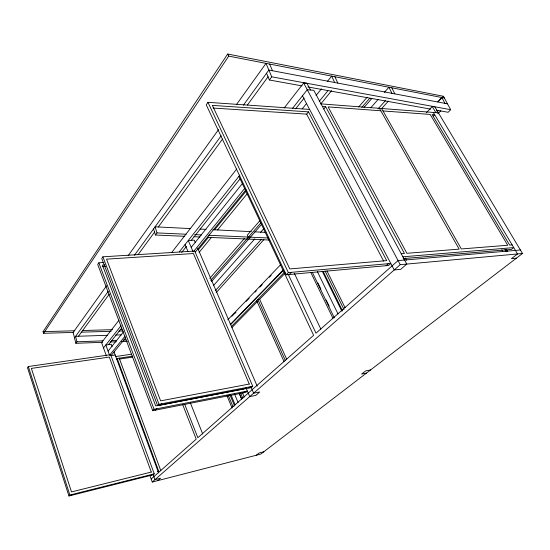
<?xml version="1.0" encoding="UTF-8"?>
<svg xmlns="http://www.w3.org/2000/svg" width="550" height="550" viewBox="0 0 550 550"><rect width="100%" height="100%" fill="white"/><g stroke="black" fill="none" stroke-linecap="round" stroke-linejoin="round"><path stroke-width="0.82" d="M106.624 285.725L73.15 332.427L43.629 333.307L43.072 331.664L227.673 54.024L443.41 96.271L450.663 109.691L448.112 112.282L436.425 110.172M43.629 333.307L228.711 56.114L227.673 54.024M28.291 366.534L27.5 367.696L68.942 495.976L153.223 474.767L154.261 473.846L110.66 354.688L28.291 366.534L69.871 495.027L68.942 495.976M103.95 262.46L98.828 262.804L97.714 264.44L152.735 410.671L245.898 392.342L247.363 391.043L154.076 409.31L152.735 410.671M102.898 256.816L101.771 258.479L157.637 405.687L251.24 387.592L252.732 386.272L194.721 251.061L102.898 256.816L158.998 404.298L157.637 405.687M309.609 109.422L207.962 102.321L206.25 104.837L286.227 274.794L388.554 265.471L390.803 263.471L288.372 272.607L286.227 274.794M128.116 255.75L218.549 129.58M236.541 104.486L266.021 63.36L271.714 76.821L450.663 109.691M74.498 337.851L108.281 291.301M134.434 255.269L221.148 135.788M243.341 105.215L268.854 70.056L447.556 103.84M78.485 336.249L109.299 294.078M138.084 254.671L154.756 231.859M158.324 226.978L222.585 139.019M247.376 105.084L268.118 76.691M102.596 342.293L75.852 343.31L76.952 341.811L75.591 336.339L107.223 335.301M184.525 236.294L155.444 235.015L156.998 232.904L155.086 226.813L190.712 228.607M302.026 85.896L269.376 79.998L271.714 76.821M118.972 320.224L101.564 342.588L106.425 355.967M171.744 252.436L236.644 169.063M284.137 108.054L303.662 82.974L306.934 83.291L310.523 90.021M103.503 347.93L121.069 325.662M179.259 251.921L239.883 175.099M292.353 108.604L307.251 89.726L313.775 90.31L406.752 264.082L400.716 269.335L394.219 269.961L302.438 95.817M108.536 344.63L121.736 327.993M181.699 252.402L186.45 246.414M191.276 240.336L240.446 178.344M295.597 108.831L304.109 98.099M108.061 351.127L123.434 331.939M191.221 247.369L242.323 183.611M302.218 108.886L306.508 103.531M316.058 95.501L321.441 88.818M327.367 81.462L331.671 76.113L334.627 82.493M125.029 336.167L109.567 355.252L105.82 344.994L111.244 344.259L112.097 346.562M193.738 251.336L244.626 188.512M213.146 108.054L306.639 114.132L308.488 111.863L386.691 260.618L289.809 268.929L212.321 105.38L308.488 111.863M125.537 337.865L111.636 354.956L110.254 355.156M195.484 251.852L245.939 189.812M198.344 249.728L208.608 237.133M214.576 229.811L246.015 191.228M319.199 101.427L327.869 90.777M199.066 252.478L211.53 237.263M217.518 229.955L247.404 193.483M320.753 103.964L331.616 90.695M116.284 359.542L117.184 358.456L132.763 356.159M323.771 108.996L325.662 106.721L404.442 253.488L401.225 253.742M209.77 278.341L244.509 238.363M259.703 220.873L247.328 235.118L248.325 237.277M358.731 106.913L367.166 97.199M210.678 280.39L260.734 223.059M361.749 107.367L369.655 98.319L371.834 98.505L363.921 107.532M211.516 281.518L261.663 224.269M213.345 285.711L254.829 238.824M260.507 232.403L263.918 228.546M370.741 107.793L378.132 99.44M384.381 92.373L388.926 87.237L391.957 93.328M215.311 290.737L261.147 239.518M378.015 108.914L385.461 100.588M216.164 292.669L263.828 239.635M381.459 108.769L388.348 101.111M227.755 319.859L280.658 264.674M426.305 112.764L432.252 106.569L434.789 106.776L522.5 253.502L260.789 454.087L152.267 482.041L149.999 475.791M231.907 316.25L234.286 313.768M246.18 301.379L249.157 298.279M255.104 292.084L256.293 290.84M259.861 287.127L262.24 284.646M269.383 277.214L271.164 275.351M437.704 101.86L441.87 97.522L444.95 103.345M234.774 313.521L235.964 312.283M438.652 101.221L443.41 96.271M230.113 324.651L283.229 269.926M437.051 111.478L438.247 110.254M230.67 324.582L283.8 269.871M433.235 116.263L434.699 114.757L432.135 114.572L509.644 245.107L512.153 244.908M437.862 113.788L440.846 110.722M231.481 326.501L284.687 271.968M232.031 327.498L257.861 301.091M285.257 360.36L257.84 299.482L259.627 299.282L285.306 273.034M71.369 495.364L72.304 494.416M155.458 410.142L156.805 408.781M160.373 405.158L161.741 403.769M289.272 274.512L291.424 272.332M151.099 475.303L152.137 474.375M243.588 392.796L245.046 391.497M248.916 388.046L250.401 386.719M386.066 265.698L388.307 263.697M151.167 479.009L196.219 439.154L182.758 404.793M152.267 482.041L400.249 264.674L522.5 253.502M157.809 480.618L160.559 478.225L155.004 479.648L153.01 474.183M507.43 250.779L506.241 251.714L504.934 249.508M256.19 455.269L259.194 452.953L263.808 451.777M157.382 471.639L158.757 471.295L117.184 358.456M69.871 495.027L154.261 473.846M366.458 373.099L361.598 374.076L365.743 370.886L370.618 369.916M158.998 404.298L252.732 386.272M243.925 388.857L155.712 405.9L102.424 265.127L104.995 264.949M119.171 359.116L132.688 357.108M115.424 356.558L131.436 354.221M110.543 355.685L115.204 355.011M516.409 258.17L511.445 258.651L517.536 253.956L433.317 112.434M520.396 249.982L398.076 260.597L316.009 333.19L288.248 274.34M403.136 258.603L511.438 249.391L513.748 247.589L402.861 256.802M102.162 266.688L105.586 266.447M110.268 342.004L116.263 341.777M121.399 341.577L127.394 341.351M76.952 341.811L102.912 340.849M111.43 340.539L116.573 340.347M123.441 340.093L126.012 340.003M115.672 335.026L121.584 334.833M81.173 332.186L111.141 331.293M118.848 331.059L123.131 330.935M43.072 331.664L74.8 330.756M82.521 330.536L112.53 329.67M120.251 329.45L121.963 329.402M193.882 236.706L199.829 236.968M207.467 237.304L246.524 239.023M247.232 239.051L269.17 240.02M156.998 232.904L186.134 234.231M194.652 234.623L201.458 234.933M208.258 235.242L248.229 237.071M248.937 237.105L268.338 237.992M200.083 229.075L206.051 229.377M212.871 229.721L251.371 231.66M254.76 231.832L265.76 232.389M322.424 106.48L325.662 106.721M380.806 110.784L328.103 106.899L406.876 253.296L459.161 249.129L379.418 108.329M382.986 110.949L430.176 114.427L507.726 245.259L461.312 248.958L381.597 108.494M321.035 103.881L438.405 112.826M307.911 86.955L430.567 109.113M228.711 56.114L444.476 98.031M432.252 106.569L435.868 112.633M505.952 249.349L507.265 251.57M501.813 249.782L502.679 251.261M405.322 257.936L406.533 260.205M403.439 258.101L404.649 260.37M303.662 82.974L400.249 264.674M306.639 114.132L383.659 261.113M391.82 87.801L394.852 93.878M326.947 270.875L345.091 307.732M325.098 271.04L343.998 309.512M323.297 271.645L342.506 310.826M322.224 271.136L341.853 311.197M317.384 271.645L338.002 313.947M317.934 282.996L320.932 289.176M326.171 299.991L329.168 306.171M312.29 272.305L334.324 317.797M310.942 272.759L332.956 318.271M294.305 273.247L320.849 329.127M207.962 102.321L288.372 272.607M238.906 176.337L313.624 335.301L197.835 437.724L184.704 404.298M334.888 76.739L337.844 83.098M259.627 299.282L286.701 359.267M256.678 300.678L284.006 361.467M195.271 242.543L194.253 240.178L188.279 240.494L193.201 251.996M197.656 248.064L257.187 386.134M251.13 387.331L253.639 393.188L259.71 391.978L255.791 395.395L249.734 396.612L246.015 387.881M269.624 64.061L272.47 70.744M185.054 244.585L187.962 251.433M242.268 392.425L244.262 397.141M240.529 392.769L242.853 398.283M239.442 393.738L241.759 399.245M266.537 73.246L269.376 79.998M239.264 393.491L241.594 399.011M234.52 394.006L238.164 402.717M231.213 395.347L235.166 404.828M229.969 394.838L234.596 405.941M228.381 395.594L232.966 406.629M226.827 395.354L232.093 408.052M190.362 402.841L202.689 433.998M98.828 262.804L154.076 409.31M119.226 358.153L160.841 470.772M114.07 351.938L158.558 472.787M153.546 228.938L155.444 235.015M73.15 332.427L75.852 343.31M151.291 472.058L71.493 491.92L31.378 368.411L109.333 357.06L151.291 472.058M249.267 384.058L160.634 400.868L106.528 259.16L193.421 253.529L249.267 384.058"/></g></svg>
